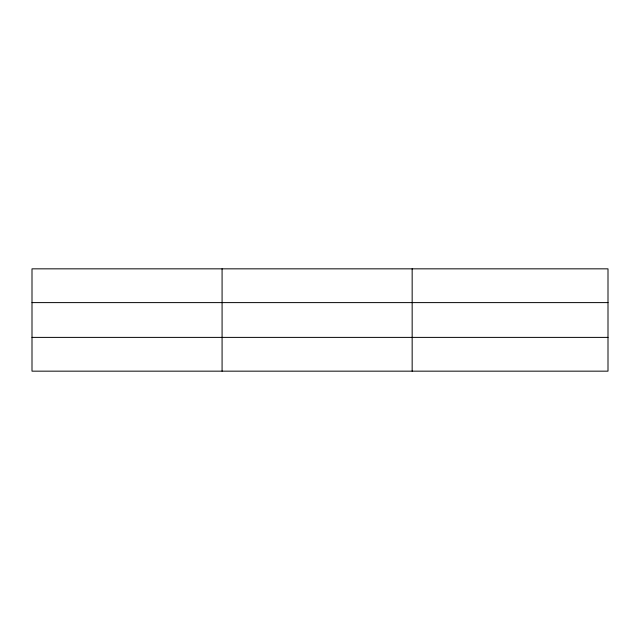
<?xml version="1.0" encoding="UTF-8"?>
<svg xmlns="http://www.w3.org/2000/svg" width="640" height="640" viewBox="0 0 640 640"><rect width="100%" height="100%" fill="white"/><g stroke="black" fill="none" stroke-linecap="round" stroke-linejoin="round"><path stroke-width="0.96" d="M222.08 268.84L222.08 371.16M412.16 268.84L412.16 371.16M608 302.608L608 268.84L32 268.84L32 371.16L608 371.16L608 302.608L32 302.608M32 337.392L608 337.392"/></g></svg>
